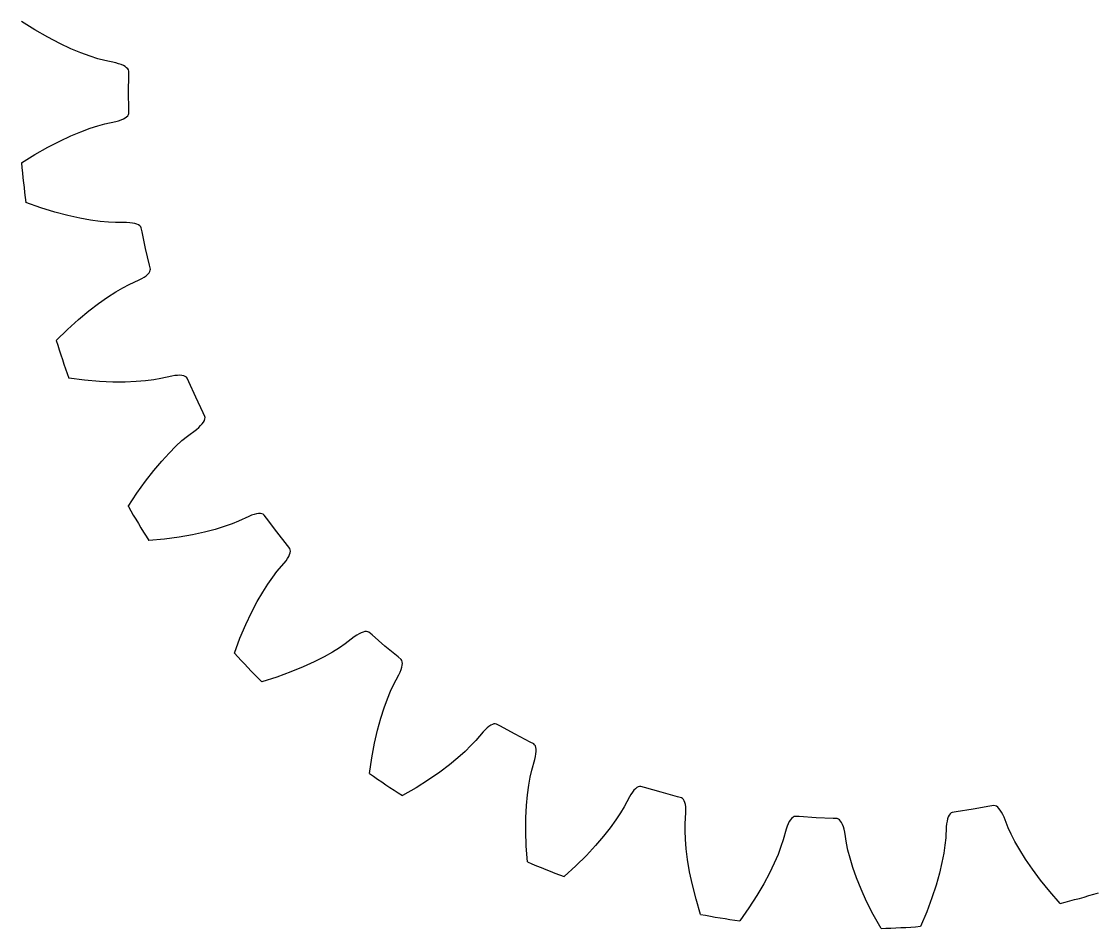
# Model space of a CAD drawing. Extents: x -20 to 29.1, y -20 to 20.
# Drawn here: x -19.97 to 5.82, y -20.03 to 1.69 of the extents above; entities that cross this region are included whole.
import ezdxf

# ---------------------------------------------------------------- set-up
doc = ezdxf.new("R2010")
doc.units = 0

msp = doc.modelspace()

# ---------------------------------------------------------------- linework, layer by layer
at = {"layer": 'layer1'}
for p, q in [((-19.645, 1.492), (-19.967, 1.694)), ((-19.337, 1.316), (-19.645, 1.492)), ((-19.051, 1.168), (-19.337, 1.316)), ((-18.786, 1.044), (-19.051, 1.168)), ((-18.544, 0.944), (-18.786, 1.044)), ((-18.327, 0.864), (-18.544, 0.944)), ((-18.139, 0.803), (-18.327, 0.864)), ((-17.975, 0.758), (-18.139, 0.803)), ((-17.713, 0.702), (-17.975, 0.758)), ((-17.643, 0.683), (-17.713, 0.702)), ((-17.582, 0.662), (-17.643, 0.683)), ((-17.529, 0.639), (-17.582, 0.662)), ((-17.485, 0.615), (-17.529, 0.639)), ((-17.45, 0.589), (-17.485, 0.615)), ((-17.423, 0.561), (-17.45, 0.589)), ((-17.406, 0.534), (-17.423, 0.561)), ((-17.397, 0.505), (-17.406, 0.534)), ((-17.403, 0), (-17.398, 0.41)), ((-17.398, 0.41), (-17.397, 0.505)), ((-17.398, -0.41), (-17.403, 0)), ((-17.406, -0.534), (-17.397, -0.505)), ((-17.397, -0.505), (-17.398, -0.41)), ((-18.139, -0.803), (-17.975, -0.758)), ((-17.975, -0.758), (-17.713, -0.702)), ((-17.713, -0.702), (-17.643, -0.683)), ((-17.643, -0.683), (-17.582, -0.662)), ((-17.582, -0.662), (-17.529, -0.639)), ((-17.529, -0.639), (-17.485, -0.615)), ((-17.485, -0.615), (-17.45, -0.589)), ((-17.45, -0.589), (-17.423, -0.561)), ((-17.423, -0.561), (-17.406, -0.534)), ((-18.786, -1.044), (-18.544, -0.944)), ((-18.544, -0.944), (-18.327, -0.864)), ((-18.327, -0.864), (-18.139, -0.803)), ((-19.337, -1.316), (-19.051, -1.168)), ((-19.051, -1.168), (-18.786, -1.044)), ((-19.967, -1.694), (-19.645, -1.492)), ((-19.645, -1.492), (-19.337, -1.316)), ((-19.507, -2.766), (-19.864, -2.638)), ((-19.168, -2.872), (-19.507, -2.766)), ((-18.856, -2.955), (-19.168, -2.872)), ((-18.572, -3.019), (-18.856, -2.955)), ((-18.313, -3.065), (-18.572, -3.019)), ((-18.084, -3.096), (-18.313, -3.065)), ((-17.887, -3.115), (-18.084, -3.096)), ((-17.718, -3.123), (-17.887, -3.115)), ((-17.45, -3.122), (-17.718, -3.123)), ((-17.377, -3.125), (-17.45, -3.122)), ((-17.313, -3.133), (-17.377, -3.125)), ((-17.257, -3.144), (-17.313, -3.133)), ((-17.208, -3.158), (-17.257, -3.144)), ((-17.168, -3.176), (-17.208, -3.158)), ((-17.137, -3.197), (-17.168, -3.176)), ((-17.114, -3.221), (-17.137, -3.197)), ((-17.099, -3.246), (-17.114, -3.221)), ((-17.079, -3.34), (-17.099, -3.246)), ((-16.996, -3.741), (-17.079, -3.34)), ((-16.903, -4.14), (-16.996, -3.741)), ((-16.982, -4.393), (-16.944, -4.359)), ((-16.944, -4.359), (-16.915, -4.326)), ((-16.915, -4.326), (-16.895, -4.294)), ((-16.882, -4.234), (-16.903, -4.14)), ((-16.895, -4.294), (-16.884, -4.263)), ((-16.884, -4.263), (-16.882, -4.234)), ((-17.542, -4.684), (-17.391, -4.605)), ((-17.391, -4.605), (-17.148, -4.493)), ((-17.148, -4.493), (-17.084, -4.46)), ((-17.084, -4.46), (-17.028, -4.427)), ((-17.028, -4.427), (-16.982, -4.393)), ((-17.908, -4.908), (-17.713, -4.784)), ((-17.713, -4.784), (-17.542, -4.684)), ((-18.354, -5.236), (-18.122, -5.058)), ((-18.122, -5.058), (-17.908, -4.908)), ((-18.602, -5.442), (-18.354, -5.236)), ((-18.865, -5.68), (-18.602, -5.442)), ((-19.136, -5.947), (-18.865, -5.68)), ((-18.456, -6.895), (-18.833, -6.846)), ((-18.102, -6.925), (-18.456, -6.895)), ((-17.78, -6.94), (-18.102, -6.925)), ((-17.488, -6.94), (-17.78, -6.94)), ((-17.226, -6.93), (-17.488, -6.94)), ((-16.996, -6.911), (-17.226, -6.93)), ((-16.799, -6.887), (-16.996, -6.911)), ((-16.632, -6.859), (-16.799, -6.887)), ((-16.37, -6.8), (-16.632, -6.859)), ((-16.299, -6.788), (-16.37, -6.8)), ((-16.235, -6.781), (-16.299, -6.788)), ((-16.177, -6.78), (-16.235, -6.781)), ((-16.127, -6.784), (-16.177, -6.78)), ((-16.084, -6.793), (-16.127, -6.784)), ((-16.049, -6.806), (-16.084, -6.793)), ((-16.021, -6.824), (-16.049, -6.806)), ((-16.001, -6.846), (-16.021, -6.824)), ((-15.962, -6.933), (-16.001, -6.846)), ((-15.794, -7.307), (-15.962, -6.933)), ((-15.618, -7.677), (-15.794, -7.307)), ((-15.577, -7.764), (-15.618, -7.677)), ((-15.725, -8.028), (-15.679, -7.984)), ((-15.679, -7.984), (-15.64, -7.941)), ((-15.64, -7.941), (-15.611, -7.9)), ((-15.611, -7.9), (-15.59, -7.861)), ((-15.59, -7.861), (-15.577, -7.826)), ((-15.573, -7.793), (-15.577, -7.764)), ((-15.577, -7.826), (-15.573, -7.793)), ((-16.125, -8.345), (-15.995, -8.236)), ((-15.995, -8.236), (-15.781, -8.074)), ((-15.781, -8.074), (-15.725, -8.028)), ((-16.434, -8.643), (-16.271, -8.48)), ((-16.271, -8.48), (-16.125, -8.345)), ((-16.611, -8.836), (-16.434, -8.643)), ((-16.8, -9.059), (-16.611, -8.836)), ((-16.997, -9.314), (-16.8, -9.059)), ((-17.203, -9.603), (-16.997, -9.314)), ((-17.41, -9.921), (-17.203, -9.603)), ((-14.769, -10.274), (-14.926, -10.337)), ((-14.526, -10.161), (-14.769, -10.274)), ((-14.459, -10.133), (-14.526, -10.161)), ((-14.398, -10.113), (-14.459, -10.133)), ((-14.342, -10.099), (-14.398, -10.113)), ((-14.292, -10.092), (-14.342, -10.099)), ((-14.248, -10.092), (-14.292, -10.092)), ((-14.21, -10.097), (-14.248, -10.092)), ((-14.18, -10.109), (-14.21, -10.097)), ((-14.156, -10.126), (-14.18, -10.109)), ((-14.099, -10.203), (-14.156, -10.126)), ((-13.854, -10.532), (-14.099, -10.203)), ((-15.588, -10.538), (-15.873, -10.6)), ((-15.334, -10.471), (-15.588, -10.538)), ((-15.113, -10.403), (-15.334, -10.471)), ((-14.926, -10.337), (-15.113, -10.403)), ((-13.602, -10.855), (-13.854, -10.532)), ((-16.542, -10.701), (-16.921, -10.735)), ((-16.19, -10.655), (-16.542, -10.701)), ((-15.873, -10.6), (-16.19, -10.655)), ((-13.544, -10.931), (-13.602, -10.855)), ((-13.568, -11.117), (-13.548, -11.071)), ((-13.548, -11.071), (-13.536, -11.029)), ((-13.534, -10.958), (-13.544, -10.931)), ((-13.536, -11.029), (-13.531, -10.991)), ((-13.531, -10.991), (-13.534, -10.958)), ((-13.851, -11.482), (-13.676, -11.278)), ((-13.676, -11.278), (-13.632, -11.221)), ((-13.632, -11.221), (-13.596, -11.167)), ((-13.596, -11.167), (-13.568, -11.117)), ((-13.954, -11.617), (-13.851, -11.482)), ((-14.192, -11.974), (-14.067, -11.779)), ((-14.067, -11.779), (-13.954, -11.617)), ((-14.324, -12.2), (-14.192, -11.974)), ((-14.46, -12.459), (-14.324, -12.2)), ((-14.598, -12.75), (-14.46, -12.459)), ((-14.737, -13.077), (-14.598, -12.75)), ((-14.87, -13.432), (-14.737, -13.077)), ((-12.002, -13.046), (-12.215, -13.209)), ((-11.943, -13.004), (-12.002, -13.046)), ((-11.887, -12.971), (-11.943, -13.004)), ((-11.835, -12.946), (-11.887, -12.971)), ((-11.788, -12.928), (-11.835, -12.946)), ((-11.745, -12.919), (-11.788, -12.928)), ((-11.708, -12.916), (-11.745, -12.919)), ((-11.675, -12.921), (-11.708, -12.916)), ((-11.648, -12.932), (-11.675, -12.921)), ((-11.576, -12.995), (-11.648, -12.932)), ((-11.266, -13.264), (-11.576, -12.995)), ((-12.355, -13.304), (-12.523, -13.409)), ((-12.215, -13.209), (-12.355, -13.304)), ((-10.951, -13.525), (-11.266, -13.264)), ((-12.958, -13.642), (-13.223, -13.764)), ((-12.724, -13.523), (-12.958, -13.642)), ((-12.523, -13.409), (-12.724, -13.523)), ((-10.877, -13.587), (-10.951, -13.525)), ((-10.862, -13.612), (-10.877, -13.587)), ((-10.852, -13.643), (-10.862, -13.612)), ((-10.848, -13.681), (-10.852, -13.643)), ((-13.521, -13.886), (-13.855, -14.007)), ((-13.223, -13.764), (-13.521, -13.886)), ((-10.932, -13.954), (-10.901, -13.889)), ((-10.901, -13.889), (-10.877, -13.829)), ((-10.877, -13.829), (-10.861, -13.774)), ((-10.861, -13.774), (-10.851, -13.724)), ((-10.851, -13.724), (-10.848, -13.681)), ((-13.855, -14.007), (-14.217, -14.121)), ((-11.059, -14.191), (-10.932, -13.954)), ((-11.206, -14.528), (-11.13, -14.345)), ((-11.13, -14.345), (-11.059, -14.191)), ((-11.286, -14.745), (-11.206, -14.528)), ((-11.366, -14.994), (-11.286, -14.745)), ((-11.443, -15.276), (-11.366, -14.994)), ((-8.776, -15.188), (-8.821, -15.223)), ((-8.733, -15.16), (-8.776, -15.188)), ((-8.694, -15.141), (-8.733, -15.16)), ((-8.657, -15.131), (-8.694, -15.141)), ((-8.625, -15.128), (-8.657, -15.131)), ((-8.596, -15.134), (-8.625, -15.128)), ((-8.512, -15.179), (-8.596, -15.134)), ((-8.152, -15.376), (-8.512, -15.179)), ((-11.516, -15.59), (-11.443, -15.276)), ((-8.917, -15.321), (-9.09, -15.526)), ((-8.868, -15.268), (-8.917, -15.321)), ((-8.821, -15.223), (-8.868, -15.268)), ((-7.787, -15.563), (-8.152, -15.376)), ((-11.581, -15.939), (-11.516, -15.59)), ((-9.206, -15.649), (-9.348, -15.788)), ((-9.09, -15.526), (-9.206, -15.649)), ((-7.702, -15.607), (-7.787, -15.563)), ((-7.682, -15.628), (-7.702, -15.607)), ((-7.665, -15.657), (-7.682, -15.628)), ((-7.654, -15.693), (-7.665, -15.657)), ((-7.647, -15.736), (-7.654, -15.693)), ((-11.635, -16.315), (-11.581, -15.939)), ((-9.52, -15.942), (-9.722, -16.109)), ((-9.348, -15.788), (-9.52, -15.942)), ((-7.749, -16.236), (-7.677, -15.978)), ((-7.677, -15.978), (-7.66, -15.908)), ((-7.66, -15.908), (-7.65, -15.844)), ((-7.65, -15.844), (-7.646, -15.787)), ((-7.646, -15.787), (-7.647, -15.736)), ((-9.722, -16.109), (-9.955, -16.285)), ((-7.786, -16.402), (-7.749, -16.236)), ((-10.22, -16.468), (-10.52, -16.658)), ((-9.955, -16.285), (-10.22, -16.468)), ((-7.821, -16.597), (-7.786, -16.402)), ((-10.52, -16.658), (-10.849, -16.847)), ((-7.852, -16.826), (-7.821, -16.597)), ((-5.306, -16.719), (-5.342, -16.764)), ((-5.27, -16.683), (-5.306, -16.719)), ((-5.236, -16.656), (-5.27, -16.683)), ((-5.202, -16.638), (-5.236, -16.656)), ((-5.171, -16.629), (-5.202, -16.638)), ((-5.141, -16.628), (-5.171, -16.629)), ((-5.049, -16.654), (-5.141, -16.628)), ((-4.656, -16.768), (-5.049, -16.654)), ((-7.877, -17.087), (-7.852, -16.826)), ((-5.415, -16.879), (-5.54, -17.117)), ((-5.378, -16.817), (-5.415, -16.879)), ((-5.342, -16.764), (-5.378, -16.817)), ((-4.259, -16.874), (-4.656, -16.768)), ((-4.167, -16.898), (-4.259, -16.874)), ((-4.142, -16.914), (-4.167, -16.898)), ((-4.12, -16.939), (-4.142, -16.914)), ((-4.101, -16.971), (-4.12, -16.939)), ((-4.085, -17.012), (-4.101, -16.971)), ((-4.073, -17.061), (-4.085, -17.012)), ((-7.892, -17.379), (-7.877, -17.087)), ((-5.627, -17.262), (-5.736, -17.428)), ((-5.54, -17.117), (-5.627, -17.262)), ((-4.078, -17.522), (-4.062, -17.255)), ((-4.065, -17.118), (-4.073, -17.061)), ((-4.061, -17.183), (-4.065, -17.118)), ((-4.062, -17.255), (-4.061, -17.183)), ((2.289, -17.263), (2.265, -17.285)), ((2.316, -17.25), (2.289, -17.263)), ((2.41, -17.235), (2.316, -17.25)), ((2.815, -17.174), (2.41, -17.235)), ((3.219, -17.103), (2.815, -17.174)), ((3.313, -17.086), (3.219, -17.103)), ((3.343, -17.09), (3.313, -17.086)), ((3.373, -17.103), (3.343, -17.09)), ((3.404, -17.125), (3.373, -17.103)), ((3.435, -17.155), (3.404, -17.125)), ((3.467, -17.195), (3.435, -17.155)), ((3.498, -17.243), (3.467, -17.195)), ((3.529, -17.3), (3.498, -17.243)), ((-7.895, -17.701), (-7.892, -17.379)), ((-5.736, -17.428), (-5.87, -17.616)), ((-4.078, -17.692), (-4.078, -17.522)), ((-1.613, -17.52), (-1.638, -17.58)), ((-1.588, -17.469), (-1.613, -17.52)), ((-1.56, -17.426), (-1.588, -17.469)), ((-1.532, -17.392), (-1.56, -17.426)), ((-1.504, -17.368), (-1.532, -17.392)), ((-1.475, -17.351), (-1.504, -17.368)), ((-1.447, -17.344), (-1.475, -17.351)), ((-1.351, -17.35), (-1.447, -17.344)), ((-0.942, -17.377), (-1.351, -17.35)), ((-0.533, -17.395), (-0.942, -17.377)), ((-0.437, -17.399), (-0.533, -17.395)), ((-0.409, -17.409), (-0.437, -17.399)), ((-0.383, -17.428), (-0.409, -17.409)), ((-0.357, -17.456), (-0.383, -17.428)), ((-0.333, -17.493), (-0.357, -17.456)), ((-0.31, -17.538), (-0.333, -17.493)), ((2.18, -17.521), (2.173, -17.593)), ((2.191, -17.457), (2.18, -17.521)), ((2.205, -17.402), (2.191, -17.457)), ((2.222, -17.354), (2.205, -17.402)), ((2.242, -17.315), (2.222, -17.354)), ((2.265, -17.285), (2.242, -17.315)), ((3.558, -17.366), (3.529, -17.3)), ((3.656, -17.615), (3.558, -17.366)), ((-7.884, -18.056), (-7.895, -17.701)), ((-5.87, -17.616), (-6.032, -17.822)), ((-4.071, -17.89), (-4.078, -17.692)), ((-1.66, -17.649), (-1.73, -17.907)), ((-1.638, -17.58), (-1.66, -17.649)), ((-0.29, -17.592), (-0.31, -17.538)), ((-0.273, -17.654), (-0.29, -17.592)), ((-0.258, -17.725), (-0.273, -17.654)), ((-0.216, -17.989), (-0.258, -17.725)), ((2.173, -17.593), (2.16, -17.861)), ((3.727, -17.77), (3.656, -17.615)), ((3.818, -17.946), (3.727, -17.77)), ((-6.222, -18.044), (-6.441, -18.28)), ((-6.032, -17.822), (-6.222, -18.044)), ((-4.052, -18.121), (-4.071, -17.89)), ((-1.73, -17.907), (-1.784, -18.068)), ((-0.18, -18.155), (-0.216, -17.989)), ((2.142, -18.03), (2.112, -18.226)), ((2.16, -17.861), (2.142, -18.03)), ((3.931, -18.147), (3.818, -17.946)), ((-7.856, -18.434), (-7.884, -18.056)), ((-6.441, -18.28), (-6.693, -18.53)), ((-4.02, -18.381), (-4.052, -18.121)), ((-1.855, -18.254), (-1.946, -18.466)), ((-1.784, -18.068), (-1.855, -18.254)), ((-0.129, -18.347), (-0.18, -18.155)), ((2.112, -18.226), (2.069, -18.452)), ((4.07, -18.37), (3.931, -18.147)), ((-6.693, -18.53), (-6.974, -18.786)), ((-3.972, -18.669), (-4.02, -18.381)), ((-1.946, -18.466), (-2.06, -18.702)), ((-0.062, -18.568), (-0.129, -18.347)), ((2.069, -18.452), (2.009, -18.708)), ((4.234, -18.611), (4.07, -18.37)), ((-3.905, -18.984), (-3.972, -18.669)), ((-2.06, -18.702), (-2.197, -18.96)), ((0.026, -18.815), (-0.062, -18.568)), ((0.135, -19.086), (0.026, -18.815)), ((2.009, -18.708), (1.93, -18.989)), ((4.427, -18.869), (4.234, -18.611)), ((-3.818, -19.328), (-3.905, -18.984)), ((-2.197, -18.96), (-2.361, -19.237)), ((1.93, -18.989), (1.83, -19.295)), ((4.651, -19.145), (4.427, -18.869)), ((-3.709, -19.692), (-3.818, -19.328)), ((-2.361, -19.237), (-2.553, -19.536)), ((0.267, -19.38), (0.135, -19.086)), ((1.83, -19.295), (1.706, -19.628)), ((4.902, -19.43), (4.651, -19.145)), ((-2.553, -19.536), (-2.773, -19.846)), ((0.426, -19.697), (0.267, -19.38)), ((0.611, -20.029), (0.426, -19.697)), ((1.706, -19.628), (1.558, -19.978))]:
    msp.add_line(p, q, dxfattribs=at)
for start, end in [(184.8499, 187.5639), (197.2637, 199.9777), (209.6775, 212.3915), (222.0913, 224.8053), (234.5051, 237.2191), (246.9189, 249.6329), (284.1602, 286.8742), (259.3327, 262.0466), (271.7465, 274.4604)]:
    msp.add_arc((0, 0), 20.038, start, end, dxfattribs=at)
at = {"layer": 'layer3'}
for p, q in [((-19.645, 1.492), (-19.967, 1.694)), ((-19.337, 1.316), (-19.645, 1.492)), ((-19.051, 1.168), (-19.337, 1.316)), ((-18.786, 1.044), (-19.051, 1.168)), ((-18.544, 0.944), (-18.786, 1.044)), ((-18.327, 0.864), (-18.544, 0.944)), ((-18.139, 0.803), (-18.327, 0.864)), ((-17.975, 0.758), (-18.139, 0.803)), ((-17.713, 0.702), (-17.975, 0.758)), ((-17.643, 0.683), (-17.713, 0.702)), ((-17.582, 0.662), (-17.643, 0.683)), ((-17.529, 0.639), (-17.582, 0.662)), ((-17.485, 0.615), (-17.529, 0.639)), ((-17.45, 0.589), (-17.485, 0.615)), ((-17.423, 0.561), (-17.45, 0.589)), ((-17.406, 0.534), (-17.423, 0.561)), ((-17.397, 0.505), (-17.406, 0.534)), ((-17.403, 0), (-17.398, 0.41)), ((-17.398, 0.41), (-17.397, 0.505)), ((-17.398, -0.41), (-17.403, 0)), ((-17.406, -0.534), (-17.397, -0.505)), ((-17.397, -0.505), (-17.398, -0.41)), ((-18.139, -0.803), (-17.975, -0.758)), ((-17.975, -0.758), (-17.713, -0.702)), ((-17.713, -0.702), (-17.643, -0.683)), ((-17.643, -0.683), (-17.582, -0.662)), ((-17.582, -0.662), (-17.529, -0.639)), ((-17.529, -0.639), (-17.485, -0.615)), ((-17.485, -0.615), (-17.45, -0.589)), ((-17.45, -0.589), (-17.423, -0.561)), ((-17.423, -0.561), (-17.406, -0.534)), ((-18.786, -1.044), (-18.544, -0.944)), ((-18.544, -0.944), (-18.327, -0.864)), ((-18.327, -0.864), (-18.139, -0.803)), ((-19.337, -1.316), (-19.051, -1.168)), ((-19.051, -1.168), (-18.786, -1.044)), ((-19.967, -1.694), (-19.645, -1.492)), ((-19.645, -1.492), (-19.337, -1.316)), ((-19.507, -2.766), (-19.864, -2.638)), ((-19.168, -2.872), (-19.507, -2.766)), ((-18.856, -2.955), (-19.168, -2.872)), ((-18.572, -3.019), (-18.856, -2.955)), ((-18.313, -3.065), (-18.572, -3.019)), ((-18.084, -3.096), (-18.313, -3.065)), ((-17.887, -3.115), (-18.084, -3.096)), ((-17.718, -3.123), (-17.887, -3.115)), ((-17.45, -3.122), (-17.718, -3.123)), ((-17.377, -3.125), (-17.45, -3.122)), ((-17.313, -3.133), (-17.377, -3.125)), ((-17.257, -3.144), (-17.313, -3.133)), ((-17.208, -3.158), (-17.257, -3.144)), ((-17.168, -3.176), (-17.208, -3.158)), ((-17.137, -3.197), (-17.168, -3.176)), ((-17.114, -3.221), (-17.137, -3.197)), ((-17.099, -3.246), (-17.114, -3.221)), ((-17.079, -3.34), (-17.099, -3.246)), ((-16.996, -3.741), (-17.079, -3.34)), ((-16.903, -4.14), (-16.996, -3.741)), ((-16.982, -4.393), (-16.944, -4.359)), ((-16.944, -4.359), (-16.915, -4.326)), ((-16.915, -4.326), (-16.895, -4.294)), ((-16.882, -4.234), (-16.903, -4.14)), ((-16.895, -4.294), (-16.884, -4.263)), ((-16.884, -4.263), (-16.882, -4.234)), ((-17.542, -4.684), (-17.391, -4.605)), ((-17.391, -4.605), (-17.148, -4.493)), ((-17.148, -4.493), (-17.084, -4.46)), ((-17.084, -4.46), (-17.028, -4.427)), ((-17.028, -4.427), (-16.982, -4.393)), ((-17.908, -4.908), (-17.713, -4.784)), ((-17.713, -4.784), (-17.542, -4.684)), ((-18.354, -5.236), (-18.122, -5.058)), ((-18.122, -5.058), (-17.908, -4.908)), ((-18.602, -5.442), (-18.354, -5.236)), ((-18.865, -5.68), (-18.602, -5.442)), ((-19.136, -5.947), (-18.865, -5.68)), ((-18.456, -6.895), (-18.833, -6.846)), ((-18.102, -6.925), (-18.456, -6.895)), ((-17.78, -6.94), (-18.102, -6.925)), ((-17.488, -6.94), (-17.78, -6.94)), ((-17.226, -6.93), (-17.488, -6.94)), ((-16.996, -6.911), (-17.226, -6.93)), ((-16.799, -6.887), (-16.996, -6.911)), ((-16.632, -6.859), (-16.799, -6.887)), ((-16.37, -6.8), (-16.632, -6.859)), ((-16.299, -6.788), (-16.37, -6.8)), ((-16.235, -6.781), (-16.299, -6.788)), ((-16.177, -6.78), (-16.235, -6.781)), ((-16.127, -6.784), (-16.177, -6.78)), ((-16.084, -6.793), (-16.127, -6.784)), ((-16.049, -6.806), (-16.084, -6.793)), ((-16.021, -6.824), (-16.049, -6.806)), ((-16.001, -6.846), (-16.021, -6.824)), ((-15.962, -6.933), (-16.001, -6.846)), ((-15.794, -7.307), (-15.962, -6.933)), ((-15.618, -7.677), (-15.794, -7.307)), ((-15.577, -7.764), (-15.618, -7.677)), ((-15.725, -8.028), (-15.679, -7.984)), ((-15.679, -7.984), (-15.64, -7.941)), ((-15.64, -7.941), (-15.611, -7.9)), ((-15.611, -7.9), (-15.59, -7.861)), ((-15.59, -7.861), (-15.577, -7.826)), ((-15.573, -7.793), (-15.577, -7.764)), ((-15.577, -7.826), (-15.573, -7.793)), ((-16.125, -8.345), (-15.995, -8.236)), ((-15.995, -8.236), (-15.781, -8.074)), ((-15.781, -8.074), (-15.725, -8.028)), ((-16.434, -8.643), (-16.271, -8.48)), ((-16.271, -8.48), (-16.125, -8.345)), ((-16.611, -8.836), (-16.434, -8.643)), ((-16.8, -9.059), (-16.611, -8.836)), ((-16.997, -9.314), (-16.8, -9.059)), ((-17.203, -9.603), (-16.997, -9.314)), ((-17.41, -9.921), (-17.203, -9.603)), ((-14.769, -10.274), (-14.926, -10.337)), ((-14.526, -10.161), (-14.769, -10.274)), ((-14.459, -10.133), (-14.526, -10.161)), ((-14.398, -10.113), (-14.459, -10.133)), ((-14.342, -10.099), (-14.398, -10.113)), ((-14.292, -10.092), (-14.342, -10.099)), ((-14.248, -10.092), (-14.292, -10.092)), ((-14.21, -10.097), (-14.248, -10.092)), ((-14.18, -10.109), (-14.21, -10.097)), ((-14.156, -10.126), (-14.18, -10.109)), ((-14.099, -10.203), (-14.156, -10.126)), ((-13.854, -10.532), (-14.099, -10.203)), ((-15.588, -10.538), (-15.873, -10.6)), ((-15.334, -10.471), (-15.588, -10.538)), ((-15.113, -10.403), (-15.334, -10.471)), ((-14.926, -10.337), (-15.113, -10.403)), ((-13.602, -10.855), (-13.854, -10.532)), ((-16.542, -10.701), (-16.921, -10.735)), ((-16.19, -10.655), (-16.542, -10.701)), ((-15.873, -10.6), (-16.19, -10.655)), ((-13.544, -10.931), (-13.602, -10.855)), ((-13.568, -11.117), (-13.548, -11.071)), ((-13.548, -11.071), (-13.536, -11.029)), ((-13.534, -10.958), (-13.544, -10.931)), ((-13.536, -11.029), (-13.531, -10.991)), ((-13.531, -10.991), (-13.534, -10.958)), ((-13.851, -11.482), (-13.676, -11.278)), ((-13.676, -11.278), (-13.632, -11.221)), ((-13.632, -11.221), (-13.596, -11.167)), ((-13.596, -11.167), (-13.568, -11.117)), ((-13.954, -11.617), (-13.851, -11.482)), ((-14.192, -11.974), (-14.067, -11.779)), ((-14.067, -11.779), (-13.954, -11.617)), ((-14.324, -12.2), (-14.192, -11.974)), ((-14.46, -12.459), (-14.324, -12.2)), ((-14.598, -12.75), (-14.46, -12.459)), ((-14.737, -13.077), (-14.598, -12.75)), ((-14.87, -13.432), (-14.737, -13.077)), ((-12.002, -13.046), (-12.215, -13.209)), ((-11.943, -13.004), (-12.002, -13.046)), ((-11.887, -12.971), (-11.943, -13.004)), ((-11.835, -12.946), (-11.887, -12.971)), ((-11.788, -12.928), (-11.835, -12.946)), ((-11.745, -12.919), (-11.788, -12.928)), ((-11.708, -12.916), (-11.745, -12.919)), ((-11.675, -12.921), (-11.708, -12.916)), ((-11.648, -12.932), (-11.675, -12.921)), ((-11.576, -12.995), (-11.648, -12.932)), ((-11.266, -13.264), (-11.576, -12.995)), ((-12.355, -13.304), (-12.523, -13.409)), ((-12.215, -13.209), (-12.355, -13.304)), ((-10.951, -13.525), (-11.266, -13.264)), ((-12.958, -13.642), (-13.223, -13.764)), ((-12.724, -13.523), (-12.958, -13.642)), ((-12.523, -13.409), (-12.724, -13.523)), ((-10.877, -13.587), (-10.951, -13.525)), ((-10.862, -13.612), (-10.877, -13.587)), ((-10.852, -13.643), (-10.862, -13.612)), ((-10.848, -13.681), (-10.852, -13.643)), ((-13.521, -13.886), (-13.855, -14.007)), ((-13.223, -13.764), (-13.521, -13.886)), ((-10.932, -13.954), (-10.901, -13.889)), ((-10.901, -13.889), (-10.877, -13.829)), ((-10.877, -13.829), (-10.861, -13.774)), ((-10.861, -13.774), (-10.851, -13.724)), ((-10.851, -13.724), (-10.848, -13.681)), ((-13.855, -14.007), (-14.217, -14.121)), ((-11.059, -14.191), (-10.932, -13.954)), ((-11.206, -14.528), (-11.13, -14.345)), ((-11.13, -14.345), (-11.059, -14.191)), ((-11.286, -14.745), (-11.206, -14.528)), ((-11.366, -14.994), (-11.286, -14.745)), ((-11.443, -15.276), (-11.366, -14.994)), ((-8.776, -15.188), (-8.821, -15.223)), ((-8.733, -15.16), (-8.776, -15.188)), ((-8.694, -15.141), (-8.733, -15.16)), ((-8.657, -15.131), (-8.694, -15.141)), ((-8.625, -15.128), (-8.657, -15.131)), ((-8.596, -15.134), (-8.625, -15.128)), ((-8.512, -15.179), (-8.596, -15.134)), ((-8.152, -15.376), (-8.512, -15.179)), ((-11.516, -15.59), (-11.443, -15.276)), ((-8.917, -15.321), (-9.09, -15.526)), ((-8.868, -15.268), (-8.917, -15.321)), ((-8.821, -15.223), (-8.868, -15.268)), ((-7.787, -15.563), (-8.152, -15.376)), ((-11.581, -15.939), (-11.516, -15.59)), ((-9.206, -15.649), (-9.348, -15.788)), ((-9.09, -15.526), (-9.206, -15.649)), ((-7.702, -15.607), (-7.787, -15.563)), ((-7.682, -15.628), (-7.702, -15.607)), ((-7.665, -15.657), (-7.682, -15.628)), ((-7.654, -15.693), (-7.665, -15.657)), ((-7.647, -15.736), (-7.654, -15.693)), ((-11.635, -16.315), (-11.581, -15.939)), ((-9.52, -15.942), (-9.722, -16.109)), ((-9.348, -15.788), (-9.52, -15.942)), ((-7.749, -16.236), (-7.677, -15.978)), ((-7.677, -15.978), (-7.66, -15.908)), ((-7.66, -15.908), (-7.65, -15.844)), ((-7.65, -15.844), (-7.646, -15.787)), ((-7.646, -15.787), (-7.647, -15.736)), ((-9.722, -16.109), (-9.955, -16.285)), ((-7.786, -16.402), (-7.749, -16.236)), ((-10.22, -16.468), (-10.52, -16.658)), ((-9.955, -16.285), (-10.22, -16.468)), ((-7.821, -16.597), (-7.786, -16.402)), ((-10.52, -16.658), (-10.849, -16.847)), ((-7.852, -16.826), (-7.821, -16.597)), ((-5.306, -16.719), (-5.342, -16.764)), ((-5.27, -16.683), (-5.306, -16.719)), ((-5.236, -16.656), (-5.27, -16.683)), ((-5.202, -16.638), (-5.236, -16.656)), ((-5.171, -16.629), (-5.202, -16.638)), ((-5.141, -16.628), (-5.171, -16.629)), ((-5.049, -16.654), (-5.141, -16.628)), ((-4.656, -16.768), (-5.049, -16.654)), ((-7.877, -17.087), (-7.852, -16.826)), ((-5.415, -16.879), (-5.54, -17.117)), ((-5.378, -16.817), (-5.415, -16.879)), ((-5.342, -16.764), (-5.378, -16.817)), ((-4.259, -16.874), (-4.656, -16.768)), ((-4.167, -16.898), (-4.259, -16.874)), ((-4.142, -16.914), (-4.167, -16.898)), ((-4.12, -16.939), (-4.142, -16.914)), ((-4.101, -16.971), (-4.12, -16.939)), ((-4.085, -17.012), (-4.101, -16.971)), ((-4.073, -17.061), (-4.085, -17.012)), ((-7.892, -17.379), (-7.877, -17.087)), ((-5.627, -17.262), (-5.736, -17.428)), ((-5.54, -17.117), (-5.627, -17.262)), ((-4.078, -17.522), (-4.062, -17.255)), ((-4.065, -17.118), (-4.073, -17.061)), ((-4.061, -17.183), (-4.065, -17.118)), ((-4.062, -17.255), (-4.061, -17.183)), ((2.289, -17.263), (2.265, -17.285)), ((2.316, -17.25), (2.289, -17.263)), ((2.41, -17.235), (2.316, -17.25)), ((2.815, -17.174), (2.41, -17.235)), ((3.219, -17.103), (2.815, -17.174)), ((3.313, -17.086), (3.219, -17.103)), ((3.343, -17.09), (3.313, -17.086)), ((3.373, -17.103), (3.343, -17.09)), ((3.404, -17.125), (3.373, -17.103)), ((3.435, -17.155), (3.404, -17.125)), ((3.467, -17.195), (3.435, -17.155)), ((3.498, -17.243), (3.467, -17.195)), ((3.529, -17.3), (3.498, -17.243)), ((-7.895, -17.701), (-7.892, -17.379)), ((-5.736, -17.428), (-5.87, -17.616)), ((-4.078, -17.692), (-4.078, -17.522)), ((-1.613, -17.52), (-1.638, -17.58)), ((-1.588, -17.469), (-1.613, -17.52)), ((-1.56, -17.426), (-1.588, -17.469)), ((-1.532, -17.392), (-1.56, -17.426)), ((-1.504, -17.368), (-1.532, -17.392)), ((-1.475, -17.351), (-1.504, -17.368)), ((-1.447, -17.344), (-1.475, -17.351)), ((-1.351, -17.35), (-1.447, -17.344)), ((-0.942, -17.377), (-1.351, -17.35)), ((-0.533, -17.395), (-0.942, -17.377)), ((-0.437, -17.399), (-0.533, -17.395)), ((-0.409, -17.409), (-0.437, -17.399)), ((-0.383, -17.428), (-0.409, -17.409)), ((-0.357, -17.456), (-0.383, -17.428)), ((-0.333, -17.493), (-0.357, -17.456)), ((-0.31, -17.538), (-0.333, -17.493)), ((2.18, -17.521), (2.173, -17.593)), ((2.191, -17.457), (2.18, -17.521)), ((2.205, -17.402), (2.191, -17.457)), ((2.222, -17.354), (2.205, -17.402)), ((2.242, -17.315), (2.222, -17.354)), ((2.265, -17.285), (2.242, -17.315)), ((3.558, -17.366), (3.529, -17.3)), ((3.656, -17.615), (3.558, -17.366)), ((-7.884, -18.056), (-7.895, -17.701)), ((-5.87, -17.616), (-6.032, -17.822)), ((-4.071, -17.89), (-4.078, -17.692)), ((-1.66, -17.649), (-1.73, -17.907)), ((-1.638, -17.58), (-1.66, -17.649)), ((-0.29, -17.592), (-0.31, -17.538)), ((-0.273, -17.654), (-0.29, -17.592)), ((-0.258, -17.725), (-0.273, -17.654)), ((-0.216, -17.989), (-0.258, -17.725)), ((2.173, -17.593), (2.16, -17.861)), ((3.727, -17.77), (3.656, -17.615)), ((3.818, -17.946), (3.727, -17.77)), ((-6.222, -18.044), (-6.441, -18.28)), ((-6.032, -17.822), (-6.222, -18.044)), ((-4.052, -18.121), (-4.071, -17.89)), ((-1.73, -17.907), (-1.784, -18.068)), ((-0.18, -18.155), (-0.216, -17.989)), ((2.142, -18.03), (2.112, -18.226)), ((2.16, -17.861), (2.142, -18.03)), ((3.931, -18.147), (3.818, -17.946)), ((-7.856, -18.434), (-7.884, -18.056)), ((-6.441, -18.28), (-6.693, -18.53)), ((-4.02, -18.381), (-4.052, -18.121)), ((-1.855, -18.254), (-1.946, -18.466)), ((-1.784, -18.068), (-1.855, -18.254)), ((-0.129, -18.347), (-0.18, -18.155)), ((2.112, -18.226), (2.069, -18.452)), ((4.07, -18.37), (3.931, -18.147)), ((-6.693, -18.53), (-6.974, -18.786)), ((-3.972, -18.669), (-4.02, -18.381)), ((-1.946, -18.466), (-2.06, -18.702)), ((-0.062, -18.568), (-0.129, -18.347)), ((2.069, -18.452), (2.009, -18.708)), ((4.234, -18.611), (4.07, -18.37)), ((-3.905, -18.984), (-3.972, -18.669)), ((-2.06, -18.702), (-2.197, -18.96)), ((0.026, -18.815), (-0.062, -18.568)), ((0.135, -19.086), (0.026, -18.815)), ((2.009, -18.708), (1.93, -18.989)), ((4.427, -18.869), (4.234, -18.611)), ((-3.818, -19.328), (-3.905, -18.984)), ((-2.197, -18.96), (-2.361, -19.237)), ((1.93, -18.989), (1.83, -19.295)), ((4.651, -19.145), (4.427, -18.869)), ((-3.709, -19.692), (-3.818, -19.328)), ((-2.361, -19.237), (-2.553, -19.536)), ((0.267, -19.38), (0.135, -19.086)), ((1.83, -19.295), (1.706, -19.628)), ((4.902, -19.43), (4.651, -19.145)), ((-2.553, -19.536), (-2.773, -19.846)), ((0.426, -19.697), (0.267, -19.38)), ((0.611, -20.029), (0.426, -19.697)), ((1.706, -19.628), (1.558, -19.978))]:
    msp.add_line(p, q, dxfattribs=at)
for start, end in [(184.8499, 187.5639), (197.2637, 199.9777), (209.6775, 212.3915), (222.0913, 224.8053), (234.5051, 237.2191), (246.9189, 249.6329), (284.1602, 286.8742), (259.3327, 262.0466), (271.7465, 274.4604)]:
    msp.add_arc((0, 0), 20.038, start, end, dxfattribs=at)

doc.saveas('drawing.dxf')
